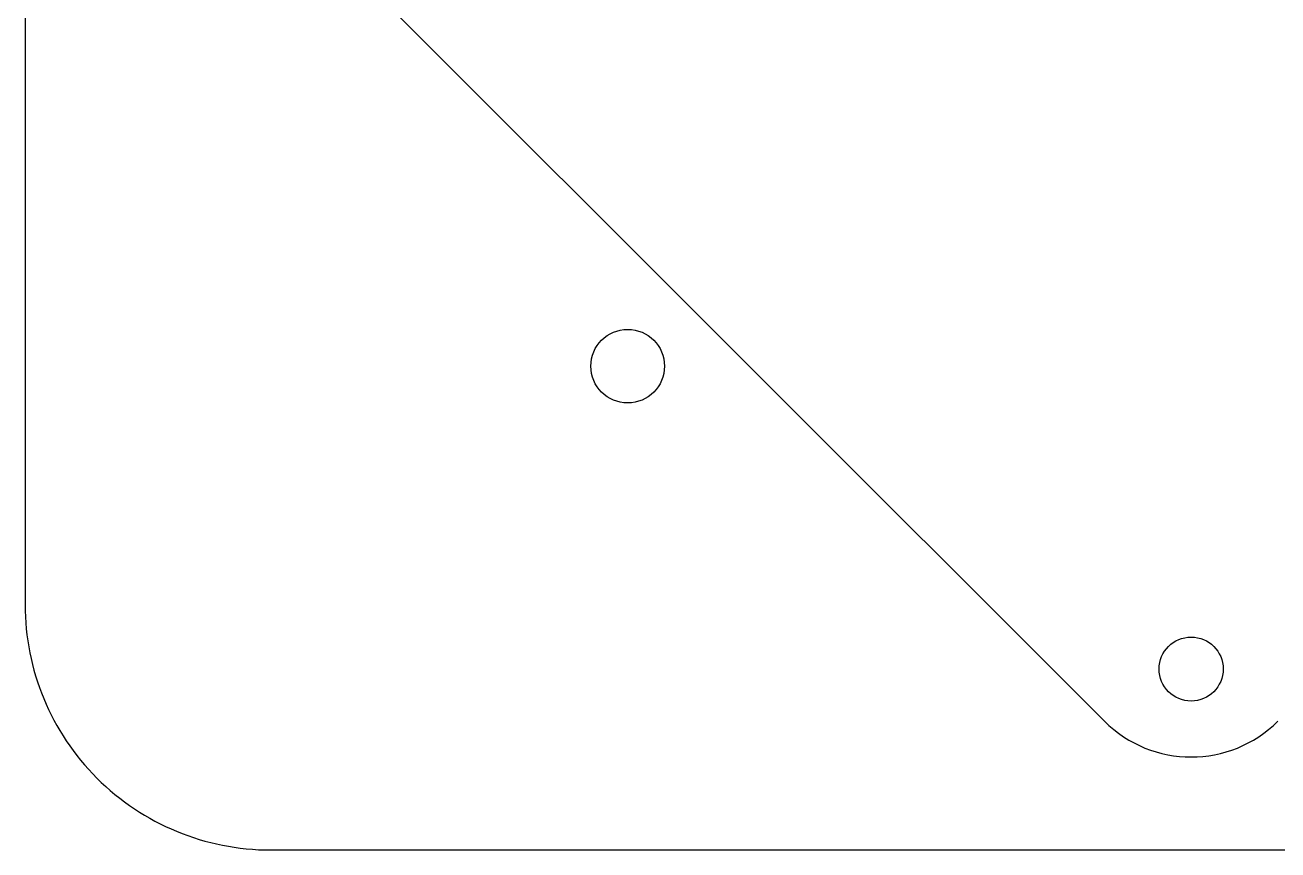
# Model space of a CAD drawing. Extents: x -0.7 to 36.3, y -28.5 to 29.4.
# Drawn here: x -0.68 to 9.52, y -28.48 to -21.76 of the extents above; entities that cross this region are included whole.
import ezdxf

# ---------------------------------------------------------------- set-up
doc = ezdxf.new("R2010")
doc.units = 0
for name, color, linetype in [('FIRST_CUTS', 1, 'CONTINUOUS'), ('LAST_CUT', 250, 'CONTINUOUS'), ('LAYER_1', 3, 'CONTINUOUS')]:
    doc.layers.add(name, color=color, linetype=linetype)

msp = doc.modelspace()

# ---------------------------------------------------------------- linework, layer by layer
at = {"layer": 'FIRST_CUTS'}
for centre, radius in [((4.225, -24.538), 0.3), ((8.815, -27.007), 0.261)]:
    msp.add_circle(centre, radius, dxfattribs=at)
at = {"layer": 'LAST_CUT'}
msp.add_lwpolyline([(16.316, 0.338), (1.316, 0.338, 0.414214), (-0.684, -1.662), (-0.684, -26.482, 0.414214), (1.316, -28.482), (16.316, -28.482, 0.414214), (18.316, -26.482), (18.316, -1.662, 0.414214)], format="xyb", close=True, dxfattribs=at)
at = {"layer": 'LAYER_1'}
msp.add_line((8.108, -27.431), (1.331, -20.655), dxfattribs=at)
msp.add_arc((8.815, -26.724), 1, 225, 315, dxfattribs=at)

doc.saveas('drawing.dxf')
